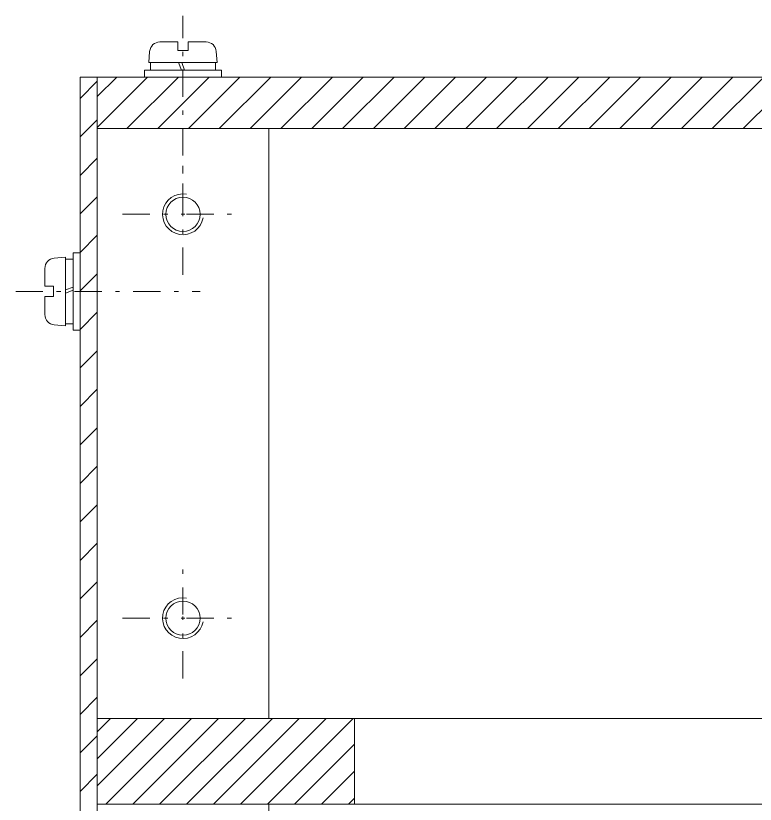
# Model space of a CAD drawing. Header units: millimetres. Extents: x 651 to 8859, y -354 to 894.
# Drawn here: x 2595.41 to 2612.65, y 89.32 to 107.71 of the extents above; entities that cross this region are included whole.
import ezdxf

# ---------------------------------------------------------------- set-up
doc = ezdxf.new("R2010")
doc.units = ezdxf.units.MM
doc.linetypes.add('DASHDOT2', pattern=[12.7, 6.35, -3.175, 0, -3.175])
for name, color, linetype, lineweight in [('Kreskowanie (ISO)', 7, 'Continuous', 9), ('SYMETRIA SRUB', 7, 'DASHDOT2', 9), ('Widoczne (ISO)', 7, 'Continuous', 18), ('Widoczne wąskie (ISO)', 7, 'Continuous', 9)]:
    doc.layers.add(name, color=color, linetype=linetype, lineweight=lineweight)

# ---------------------------------------------------------------- blocks, each defined once
blk = doc.blocks.new('*U195')
at = {"layer": 'SYMETRIA SRUB', "color": 0, "linetype": 'DASHDOT2', "ltscale": 0.1, "transparency": 16777216}
blk.add_line((-2.502, 0), (1.8, 0), dxfattribs=at)
blk = doc.blocks.new('*U212')
at = {"layer": 'Widoczne wąskie (ISO)', "color": 0, "linetype": 'DASHDOT2', "ltscale": 0.1, "transparency": 16777216}
blk.add_line((0, -3.58), (0, 1.051), dxfattribs=at)
blk = doc.blocks.new('*U729')
at = {"layer": 'Widoczne wąskie (ISO)', "color": 0, "linetype": 'DASHDOT2', "ltscale": 0.1, "transparency": 16777216}
for p, q in [((0, 0.08164), (0, 1.4082)), ((-1.4082, 0), (-0.08164, 0)), ((0.08164, 0), (1.4082, 0)), ((0, -1.4082), (0, -0.08164))]:
    blk.add_line(p, q, dxfattribs=at)
at = {"layer": 'Widoczne wąskie (ISO)', "color": 0, "linetype": 'Continuous', "ltscale": 0.1, "transparency": 16777216}
for p, q in [((-0.04082, 0), (0.04082, 0)), ((0, -0.04082), (0, 0.04082))]:
    blk.add_line(p, q, dxfattribs=at)
blk = doc.blocks.new('*U731')
at = {"layer": 'Widoczne wąskie (ISO)', "color": 0, "linetype": 'DASHDOT2', "ltscale": 0.1, "transparency": 16777216}
for p, q in [((0, 0.08164), (0, 1.4082)), ((-1.4082, 0), (-0.08164, 0)), ((0.08164, 0), (1.4082, 0)), ((0, -1.4082), (0, -0.08164))]:
    blk.add_line(p, q, dxfattribs=at)
at = {"layer": 'Widoczne wąskie (ISO)', "color": 0, "linetype": 'Continuous', "ltscale": 0.1, "transparency": 16777216}
for p, q in [((-0.04082, 0), (0.04082, 0)), ((0, -0.04082), (0, 0.04082))]:
    blk.add_line(p, q, dxfattribs=at)

msp = doc.modelspace()

# ---------------------------------------------------------------- hatches: boundary and pattern name
at = {"layer": 'Kreskowanie (ISO)'}
h = msp.add_hatch(dxfattribs=at)
h.set_pattern_fill('ANSI31', color=256, scale=0.2, style=0)
h.paths.add_polyline_path([(2597.308, 106.281), (2596.908, 106.281), (2596.908, 60.521), (2597.308, 60.521), (2597.308, 62.521), (2597.308, 89.321), (2597.308, 91.321), (2597.308, 105.081)])
h = msp.add_hatch(dxfattribs=at)
h.set_pattern_fill('ANSI31', color=256, scale=0.16, style=0)
h.paths.add_polyline_path([(2597.308, 106.281), (2597.308, 105.081), (2633.305, 105.081), (2635.305, 105.081), (2717.308, 105.081), (2717.308, 106.281), (2648.744, 106.281), (2645.944, 106.281), (2642.044, 106.281), (2639.044, 106.281), (2635.144, 106.281), (2632.344, 106.281), (2631.944, 106.281), (2613.144, 106.281)])
h = msp.add_hatch(dxfattribs=at)
h.set_pattern_fill('ANSI31', color=256, scale=0.14, style=0)
h.paths.add_polyline_path([(2603.308, 89.321), (2603.308, 91.321), (2597.308, 91.321), (2597.308, 89.321)])

# ---------------------------------------------------------------- linework, layer by layer
at = {"layer": 'Widoczne (ISO)'}
for p, q in [((2598.77, 107.101), (2599.188, 107.101)), ((2599.188, 106.901), (2599.188, 107.101)), ((2599.428, 107.101), (2599.428, 106.901)), ((2599.428, 107.101), (2599.846, 107.101)), ((2598.531, 106.882), (2598.508, 106.621)), ((2599.188, 106.901), (2599.428, 106.901)), ((2600.085, 106.882), (2600.108, 106.621)), ((2598.508, 106.621), (2600.108, 106.621)), ((2598.553, 106.441), (2598.553, 106.621)), ((2599.206, 106.621), (2599.272, 106.441)), ((2599.344, 106.441), (2599.278, 106.621)), ((2600.063, 106.441), (2600.063, 106.621)), ((2598.408, 106.441), (2600.208, 106.441)), ((2598.408, 106.281), (2598.408, 106.441)), ((2600.208, 106.281), (2600.208, 106.441)), ((2597.308, 106.281), (2596.908, 106.281)), ((2596.908, 106.281), (2596.908, 60.521)), ((2597.308, 106.281), (2597.308, 105.081)), ((2717.308, 106.281), (2597.308, 106.281)), ((2597.308, 60.521), (2597.308, 106.281)), ((2597.308, 105.081), (2717.308, 105.081)), ((2601.308, 91.321), (2601.308, 105.081)), ((2596.307, 102.058), (2596.568, 102.081)), ((2596.568, 100.481), (2596.568, 102.081)), ((2596.748, 100.381), (2596.748, 102.181)), ((2596.908, 102.181), (2596.748, 102.181)), ((2596.748, 102.036), (2596.568, 102.036)), ((2596.568, 102.036), (2596.748, 102.036)), ((2596.568, 102.036), (2596.748, 102.036)), ((2596.088, 101.401), (2596.088, 101.819)), ((2596.088, 101.401), (2596.288, 101.401)), ((2596.288, 101.161), (2596.288, 101.401)), ((2596.748, 101.382), (2596.568, 101.317)), ((2596.288, 101.161), (2596.088, 101.161)), ((2596.088, 100.743), (2596.088, 101.161)), ((2596.568, 101.245), (2596.748, 101.31)), ((2596.307, 100.503), (2596.568, 100.481)), ((2596.748, 100.526), (2596.568, 100.526)), ((2596.748, 100.526), (2596.568, 100.526)), ((2596.568, 100.526), (2596.748, 100.526)), ((2596.568, 100.526), (2596.748, 100.526)), ((2596.908, 100.381), (2596.748, 100.381)), ((2603.308, 91.321), (2597.308, 91.321)), ((2597.308, 91.321), (2597.308, 89.321)), ((2603.308, 89.321), (2603.308, 91.321)), ((2603.708, 91.321), (2603.308, 91.321)), ((2603.708, 91.321), (2639.344, 91.321)), ((2597.308, 89.321), (2603.308, 89.321)), ((2601.308, 62.521), (2601.308, 89.321)), ((2603.308, 89.321), (2603.708, 89.321)), ((2639.344, 89.321), (2603.708, 89.321))]:
    msp.add_line(p, q, dxfattribs=at)
for centre in [(2599.308, 103.081), (2599.308, 93.661)]:
    msp.add_circle(centre, 0.4, dxfattribs=at)
for centre, start, end in [((2598.77, 106.861), 90, 175), ((2599.846, 106.861), 5, 90), ((2596.328, 101.819), 95, 180), ((2596.328, 100.743), 180, 265)]:
    msp.add_arc(centre, 0.24, start, end, dxfattribs=at)
at = {"layer": 'Widoczne wąskie (ISO)'}
for centre in [(2599.308, 103.081), (2599.308, 93.661)]:
    msp.add_arc(centre, 0.476, 80, 350, dxfattribs=at)

# ---------------------------------------------------------------- block references
at = {"layer": 'SYMETRIA SRUB', "linetype": 'DASHDOT2', "ltscale": 0.1}
msp.add_blockref('*U195', (2597.911, 101.281), dxfattribs=at)
at = {"layer": 'Widoczne wąskie (ISO)', "linetype": 'DASHDOT2', "ltscale": 0.1}
for name, p in [('*U212', (2599.308, 106.661)), ('*U729', (2599.308, 103.081)), ('*U731', (2599.308, 93.661))]:
    msp.add_blockref(name, p, dxfattribs=at)

doc.saveas('drawing.dxf')
